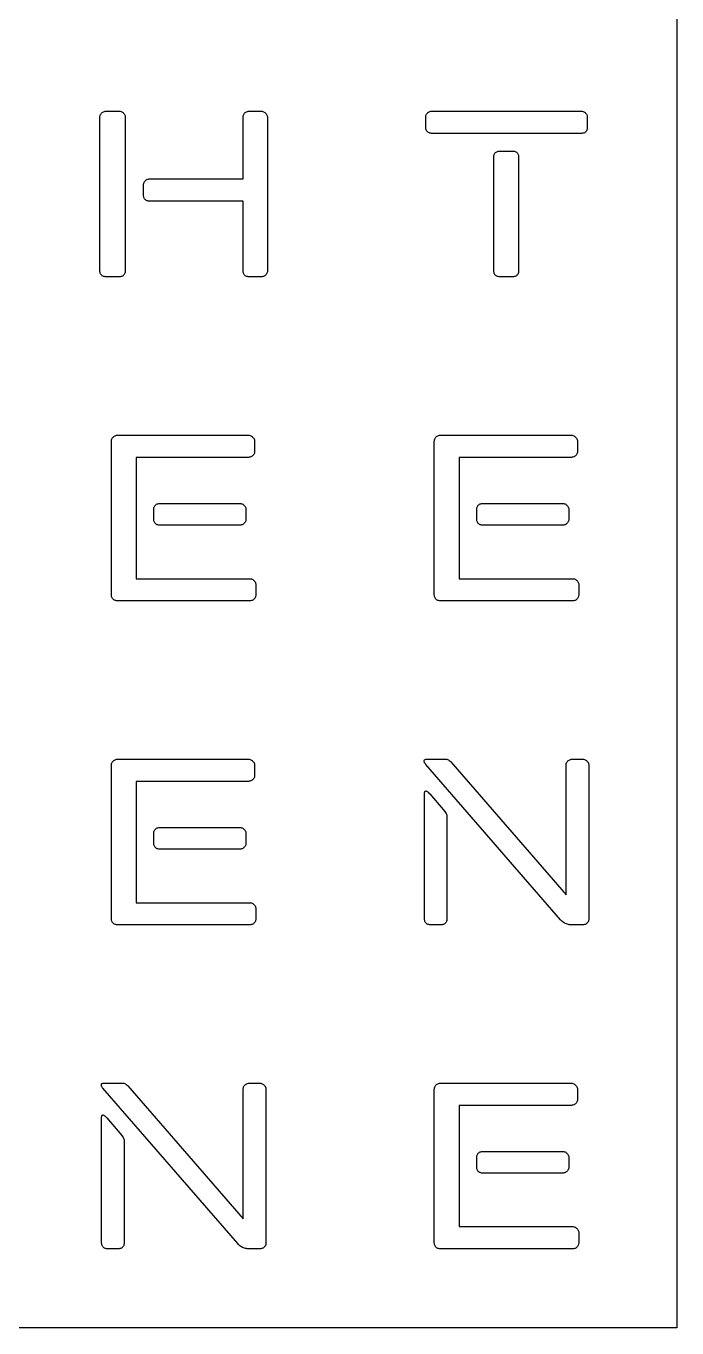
# Model space of a CAD drawing. Extents: x 0.1 to 64.9, y 0.1 to 64.9.
# Drawn here: x 48.7 to 64.91, y 0.09 to 32.49 of the extents above; entities that cross this region are included whole.
import ezdxf

# ---------------------------------------------------------------- set-up
doc = ezdxf.new("R2010")
doc.units = 0
doc.layers.add('Layer_2', color=7, linetype='CONTINUOUS')

msp = doc.modelspace()

# ---------------------------------------------------------------- linework, layer by layer
at = {"layer": 'Layer_2', "color": 7}
msp.add_lwpolyline([(0.090024, 64.89659), (64.90907, 64.89659), (64.90907, 0.09001), (0.090024, 0.09001)], close=True, dxfattribs=at)
for points in [[(50.543187, 26.402969), (50.543187, 30.221123)], [(50.694985, 30.372892), (51.030535, 30.372892)], [(51.174342, 30.221123), (51.174342, 26.402969)], [(51.773541, 28.687472), (54.106419, 28.687472), (54.106419, 30.221123)], [(54.250226, 30.372892), (54.561809, 30.372892)], [(54.713607, 30.221123), (54.713607, 26.402969)], [(58.656803, 29.973503), (58.656803, 30.229112)], [(58.80061, 30.372892), (62.531618, 30.372892)], [(62.675425, 30.229112), (62.675425, 29.973503)], [(62.531618, 29.821734), (58.80061, 29.821734)], [(60.350535, 26.394981), (60.350535, 29.238627)], [(60.502333, 29.382407), (60.821905, 29.382407)], [(60.965712, 29.238627), (60.965712, 26.394981)], [(51.629734, 28.280094), (51.629734, 28.535703)], [(54.106419, 26.402969), (54.106419, 28.136315), (51.773541, 28.136315)], [(51.030535, 26.2512), (50.694985, 26.2512)], [(54.561809, 26.2512), (54.250226, 26.2512)], [(60.821905, 26.2512), (60.502333, 26.2512)], [(50.830802, 18.331345), (50.830802, 22.157488)], [(50.974609, 22.309255), (54.242238, 22.309255)], [(54.394034, 22.157488), (54.394034, 21.901879)], [(58.86852, 18.331345), (58.86852, 22.157488)], [(59.012327, 22.309255), (62.279954, 22.309255)], [(62.431752, 22.157488), (62.431752, 21.901879)], [(54.242238, 21.7581), (51.445979, 21.7581), (51.445979, 18.73872)], [(62.279954, 21.7581), (59.483697, 21.7581), (59.483697, 18.73872)], [(51.885391, 20.216459), (51.885391, 20.464079)], [(52.029198, 20.607861), (54.034516, 20.607861)], [(54.178323, 20.464079), (54.178323, 20.216459)], [(59.923109, 20.216459), (59.923109, 20.464079)], [(60.066916, 20.607861), (62.072233, 20.607861)], [(62.21604, 20.464079), (62.21604, 20.216459)], [(54.034516, 20.07268), (52.029198, 20.07268)], [(62.072233, 20.07268), (60.066916, 20.07268)], [(51.445979, 18.73872), (54.282183, 18.73872)], [(54.425992, 18.586954), (54.425992, 18.331345)], [(59.483697, 18.73872), (62.319901, 18.73872)], [(62.46371, 18.586954), (62.46371, 18.331345)], [(54.282183, 18.187565), (50.974609, 18.187565)], [(62.319901, 18.187565), (59.012327, 18.187565)], [(50.830803, 10.2677), (50.830803, 14.093841)], [(50.97461, 14.24561), (54.242238, 14.24561)], [(54.394033, 14.093841), (54.394033, 13.838234)], [(62.012313, 10.251723), (58.656803, 14.117806)], [(58.672781, 14.24561), (59.160129, 14.24561)], [(59.279969, 14.181707), (62.148131, 10.866782), (62.148131, 14.093841)], [(62.299927, 14.24561), (62.563574, 14.24561)], [(62.715372, 14.093841), (62.715372, 10.2677)], [(54.242238, 13.694453), (51.44598, 13.694453), (51.44598, 10.675076)], [(58.624845, 10.2677), (58.624845, 13.406894)], [(58.752675, 13.38293), (59.128171, 12.943602)], [(59.184098, 12.815798), (59.184098, 10.2677)], [(51.885392, 12.152813), (51.885392, 12.400434)], [(52.029199, 12.544214), (54.034515, 12.544214)], [(54.178324, 12.400434), (54.178324, 12.152813)], [(54.034515, 12.009033), (52.029199, 12.009033)], [(51.44598, 10.675076), (54.282184, 10.675076)], [(54.425991, 10.523307), (54.425991, 10.2677)], [(54.282184, 10.123919), (50.97461, 10.123919)], [(59.040289, 10.123919), (58.768652, 10.123919)], [(62.563574, 10.123919), (62.267971, 10.123919)], [(50.635061, 6.181974), (51.122409, 6.181974)], [(54.262207, 6.181974), (54.525854, 6.181974)], [(59.012328, 6.181974), (62.279955, 6.181974)], [(53.974593, 2.188089), (50.619081, 6.054169)], [(51.242249, 6.118072), (54.110411, 2.803147), (54.110411, 6.030207)], [(54.67765, 6.030207), (54.67765, 2.204063)], [(58.868521, 2.204063), (58.868521, 6.030207)], [(62.431753, 6.030207), (62.431753, 5.774598)], [(62.279955, 5.630818), (59.483698, 5.630818), (59.483698, 2.611439)], [(50.587125, 2.204063), (50.587125, 5.343257)], [(50.714955, 5.319295), (51.090451, 4.879968)], [(51.146376, 4.752163), (51.146376, 2.204063)], [(59.92311, 4.089178), (59.92311, 4.336798)], [(60.066917, 4.480579), (62.072234, 4.480579)], [(62.216041, 4.336798), (62.216041, 4.089178)], [(62.072234, 3.945399), (60.066917, 3.945399)], [(59.483698, 2.611439), (62.319902, 2.611439)], [(62.463709, 2.459673), (62.463709, 2.204063)], [(51.002569, 2.060284), (50.730932, 2.060284)], [(54.525854, 2.060284), (54.230249, 2.060284)], [(62.319902, 2.060284), (59.012328, 2.060284)]]:
    msp.add_lwpolyline(points, dxfattribs=at)
for points, knots in [([(50.543187, 30.221123), (50.543948, 30.234558), (50.545412, 30.260394), (50.559328, 30.296508), (50.583439, 30.327616), (50.615228, 30.352601), (50.653834, 30.369981), (50.681199, 30.371916), (50.694985, 30.372892)], [0, 0, 0, 0, 0.040185, 0.077272, 0.11402, 0.156994, 0.197556, 0.238737, 0.238737, 0.238737, 0.238737]), ([(51.030535, 30.372892), (51.044017, 30.371952), (51.070256, 30.370125), (51.106884, 30.353083), (51.134273, 30.326136), (51.158335, 30.296658), (51.172079, 30.260353), (51.173568, 30.234544), (51.174342, 30.221123)], [0, 0, 0, 0, 0.0403, 0.078429, 0.118014, 0.154761, 0.191848, 0.232034, 0.232034, 0.232034, 0.232034]), ([(54.106419, 30.221123), (54.107182, 30.234557), (54.108649, 30.260391), (54.122544, 30.29652), (54.146593, 30.327382), (54.177161, 30.352034), (54.212831, 30.369751), (54.237911, 30.371857), (54.250226, 30.372892)], [0, 0, 0, 0, 0.040185, 0.077272, 0.11402, 0.156301, 0.194429, 0.231212, 0.231212, 0.231212, 0.231212]), ([(54.561809, 30.372892), (54.575273, 30.371935), (54.601476, 30.370074), (54.638367, 30.353277), (54.665413, 30.324707), (54.693988, 30.297668), (54.710789, 30.260783), (54.71265, 30.234584), (54.713607, 30.221123)], [0, 0, 0, 0, 0.040301, 0.07843, 0.118016, 0.157602, 0.195726, 0.236019, 0.236019, 0.236019, 0.236019]), ([(58.656803, 30.229112), (58.657616, 30.24107), (58.659215, 30.264596), (58.673337, 30.297994), (58.697127, 30.326205), (58.724239, 30.353109), (58.760895, 30.370118), (58.78713, 30.37195), (58.80061, 30.372892)], [0, 0, 0, 0, 0.035777, 0.070392, 0.106435, 0.146022, 0.18415, 0.224449, 0.224449, 0.224449, 0.224449]), ([(62.531618, 30.372892), (62.545098, 30.37195), (62.571332, 30.370118), (62.607989, 30.353109), (62.635101, 30.326205), (62.658891, 30.297994), (62.673012, 30.264596), (62.674612, 30.24107), (62.675425, 30.229112)], [0, 0, 0, 0, 0.040299, 0.078428, 0.118014, 0.154057, 0.188672, 0.224449, 0.224449, 0.224449, 0.224449]), ([(58.80061, 29.821734), (58.787153, 29.82248), (58.761276, 29.823914), (58.725416, 29.838035), (58.694005, 29.860805), (58.673555, 29.894672), (58.659115, 29.932751), (58.657583, 29.959754), (58.656803, 29.973503)], [0, 0, 0, 0, 0.040192, 0.077283, 0.114032, 0.154405, 0.193988, 0.235056, 0.235056, 0.235056, 0.235056]), ([(62.675425, 29.973503), (62.673716, 29.944257), (62.67062, 29.89126), (62.611547, 29.827571), (62.559629, 29.82378), (62.531618, 29.821734)], [0, 0, 0, 0, 0.085817, 0.15551, 0.237163, 0.237163, 0.237163, 0.237163]), ([(60.350535, 29.238627), (60.351281, 29.252082), (60.352715, 29.277955), (60.36684, 29.313808), (60.389616, 29.345213), (60.423488, 29.365658), (60.461575, 29.380095), (60.488581, 29.381626), (60.502333, 29.382407)], [0, 0, 0, 0, 0.040185, 0.077271, 0.114018, 0.154393, 0.193983, 0.235058, 0.235058, 0.235058, 0.235058]), ([(60.821905, 29.382407), (60.835349, 29.381651), (60.861198, 29.380197), (60.897252, 29.366214), (60.926952, 29.343654), (60.949517, 29.313959), (60.963502, 29.277913), (60.964956, 29.252068), (60.965712, 29.238627)], [0, 0, 0, 0, 0.040193, 0.077285, 0.114034, 0.15078, 0.187866, 0.228051, 0.228051, 0.228051, 0.228051]), ([(51.629734, 28.535703), (51.630508, 28.549125), (51.631996, 28.574933), (51.64574, 28.611238), (51.669804, 28.640714), (51.697192, 28.667663), (51.73382, 28.684705), (51.760058, 28.686533), (51.773541, 28.687472)], [0, 0, 0, 0, 0.040185, 0.077271, 0.114018, 0.153605, 0.191733, 0.232033, 0.232033, 0.232033, 0.232033]), ([(51.773541, 28.136315), (51.760098, 28.137071), (51.734249, 28.138524), (51.698196, 28.152507), (51.668496, 28.175068), (51.64593, 28.204762), (51.631944, 28.240809), (51.63049, 28.266654), (51.629734, 28.280094)], [0, 0, 0, 0, 0.040192, 0.077283, 0.114032, 0.150779, 0.187865, 0.228049, 0.228049, 0.228049, 0.228049]), ([(50.694985, 26.2512), (50.681219, 26.25197), (50.654184, 26.253482), (50.616303, 26.268063), (50.580588, 26.288591), (50.560053, 26.324301), (50.54547, 26.362175), (50.543957, 26.389205), (50.543187, 26.402969)], [0, 0, 0, 0, 0.041075, 0.080665, 0.121041, 0.161414, 0.200997, 0.242065, 0.242065, 0.242065, 0.242065]), ([(51.174342, 26.402969), (51.173561, 26.389219), (51.172029, 26.362217), (51.157589, 26.324137), (51.137139, 26.290271), (51.105729, 26.2675), (51.069869, 26.253379), (51.043992, 26.251945), (51.030535, 26.2512)], [0, 0, 0, 0, 0.041068, 0.080651, 0.121024, 0.157772, 0.194864, 0.235056, 0.235056, 0.235056, 0.235056]), ([(54.250226, 26.2512), (54.237937, 26.252019), (54.213216, 26.253668), (54.178146, 26.268517), (54.143741, 26.288862), (54.123273, 26.324287), (54.108705, 26.362178), (54.107191, 26.389206), (54.106419, 26.402969)], [0, 0, 0, 0, 0.036665, 0.073757, 0.113394, 0.153767, 0.19335, 0.234418, 0.234418, 0.234418, 0.234418]), ([(54.713607, 26.402969), (54.712632, 26.389185), (54.710696, 26.361824), (54.693312, 26.323226), (54.668322, 26.291443), (54.637207, 26.267337), (54.601088, 26.253424), (54.575247, 26.251961), (54.561809, 26.2512)], [0, 0, 0, 0, 0.041173, 0.08173, 0.124703, 0.161452, 0.198544, 0.238737, 0.238737, 0.238737, 0.238737]), ([(60.502333, 26.2512), (60.488581, 26.25198), (60.461575, 26.253512), (60.423488, 26.267949), (60.389616, 26.288393), (60.36684, 26.319799), (60.352715, 26.355654), (60.351281, 26.381526), (60.350535, 26.394981)], [0, 0, 0, 0, 0.041075, 0.080665, 0.121041, 0.157788, 0.194875, 0.23506, 0.23506, 0.23506, 0.23506]), ([(60.965712, 26.394981), (60.964956, 26.381541), (60.963502, 26.355695), (60.949517, 26.319648), (60.926953, 26.289952), (60.897251, 26.267392), (60.861198, 26.253409), (60.835349, 26.251956), (60.821905, 26.2512)], [0, 0, 0, 0, 0.040185, 0.077272, 0.114018, 0.150767, 0.18786, 0.228053, 0.228053, 0.228053, 0.228053]), ([(50.830802, 22.157488), (50.831565, 22.170922), (50.833032, 22.196755), (50.846927, 22.232884), (50.870976, 22.263745), (50.901544, 22.288397), (50.937213, 22.306114), (50.962294, 22.308221), (50.974609, 22.309255)], [0, 0, 0, 0, 0.040184, 0.07727, 0.114017, 0.156299, 0.194427, 0.23121, 0.23121, 0.23121, 0.23121]), ([(54.242238, 22.309255), (54.255702, 22.308298), (54.281904, 22.306437), (54.318795, 22.28964), (54.34584, 22.26107), (54.374415, 22.234032), (54.391216, 22.197147), (54.393078, 22.170949), (54.394034, 22.157488)], [0, 0, 0, 0, 0.040299, 0.078428, 0.118014, 0.1576, 0.195723, 0.236015, 0.236015, 0.236015, 0.236015]), ([(58.86852, 22.157488), (58.869283, 22.170922), (58.870749, 22.196755), (58.884644, 22.232884), (58.908693, 22.263745), (58.939262, 22.288397), (58.974931, 22.306114), (59.000012, 22.308221), (59.012327, 22.309255)], [0, 0, 0, 0, 0.040184, 0.07727, 0.114017, 0.156299, 0.194427, 0.23121, 0.23121, 0.23121, 0.23121]), ([(62.279954, 22.309255), (62.293418, 22.308298), (62.319621, 22.306437), (62.356512, 22.289641), (62.383558, 22.26107), (62.412132, 22.234032), (62.428933, 22.197147), (62.430795, 22.170949), (62.431752, 22.157488)], [0, 0, 0, 0, 0.040301, 0.07843, 0.118016, 0.157602, 0.195725, 0.236017, 0.236017, 0.236017, 0.236017]), ([(54.394034, 21.901879), (54.393, 21.889566), (54.390893, 21.864489), (54.373172, 21.828826), (54.348515, 21.798264), (54.317647, 21.77422), (54.281512, 21.760329), (54.255675, 21.758862), (54.242238, 21.7581)], [0, 0, 0, 0, 0.036776, 0.0749, 0.117179, 0.153928, 0.19102, 0.231211, 0.231211, 0.231211, 0.231211]), ([(62.431752, 21.901879), (62.430718, 21.889566), (62.428611, 21.864489), (62.410889, 21.828826), (62.386233, 21.798264), (62.355364, 21.77422), (62.319229, 21.760329), (62.293391, 21.758862), (62.279954, 21.7581)], [0, 0, 0, 0, 0.036776, 0.0749, 0.117179, 0.153928, 0.191021, 0.231214, 0.231214, 0.231214, 0.231214]), ([(51.885391, 20.464079), (51.886147, 20.47752), (51.887601, 20.503365), (51.901587, 20.539412), (51.924153, 20.569107), (51.953854, 20.591668), (51.989906, 20.605651), (52.015755, 20.607105), (52.029198, 20.607861)], [0, 0, 0, 0, 0.040185, 0.077272, 0.11402, 0.150768, 0.18786, 0.228052, 0.228052, 0.228052, 0.228052]), ([(54.034516, 20.607861), (54.046475, 20.607048), (54.070005, 20.605448), (54.10341, 20.59133), (54.131626, 20.567545), (54.158535, 20.540439), (54.175548, 20.503788), (54.177381, 20.477557), (54.178323, 20.464079)], [0, 0, 0, 0, 0.035784, 0.070403, 0.106448, 0.146034, 0.184158, 0.224452, 0.224452, 0.224452, 0.224452]), ([(59.923109, 20.464079), (59.923865, 20.47752), (59.925319, 20.503365), (59.939305, 20.539412), (59.961871, 20.569107), (59.991571, 20.591668), (60.027624, 20.605651), (60.053473, 20.607105), (60.066916, 20.607861)], [0, 0, 0, 0, 0.040185, 0.077272, 0.11402, 0.150768, 0.18786, 0.228052, 0.228052, 0.228052, 0.228052]), ([(62.072233, 20.607861), (62.084193, 20.607048), (62.107723, 20.605448), (62.141127, 20.59133), (62.169344, 20.567545), (62.196253, 20.540439), (62.213266, 20.503788), (62.215099, 20.477557), (62.21604, 20.464079)], [0, 0, 0, 0, 0.035784, 0.070403, 0.106448, 0.146034, 0.184158, 0.224452, 0.224452, 0.224452, 0.224452]), ([(52.029198, 20.07268), (52.015755, 20.073436), (51.989906, 20.074889), (51.953854, 20.088871), (51.924152, 20.111431), (51.901587, 20.141126), (51.887601, 20.177173), (51.886147, 20.203019), (51.885391, 20.216459)], [0, 0, 0, 0, 0.040192, 0.077283, 0.114031, 0.150778, 0.187865, 0.228051, 0.228051, 0.228051, 0.228051]), ([(54.178323, 20.216459), (54.177381, 20.202981), (54.175548, 20.17675), (54.158535, 20.140099), (54.131627, 20.112994), (54.103409, 20.089209), (54.070005, 20.075092), (54.046475, 20.073493), (54.034516, 20.07268)], [0, 0, 0, 0, 0.040293, 0.078417, 0.118003, 0.154048, 0.188667, 0.22445, 0.22445, 0.22445, 0.22445]), ([(60.066916, 20.07268), (60.053473, 20.073436), (60.027624, 20.074889), (59.991572, 20.088871), (59.96187, 20.111431), (59.939305, 20.141126), (59.925319, 20.177173), (59.923865, 20.203019), (59.923109, 20.216459)], [0, 0, 0, 0, 0.040192, 0.077283, 0.114031, 0.150778, 0.187865, 0.228051, 0.228051, 0.228051, 0.228051]), ([(62.21604, 20.216459), (62.215099, 20.202981), (62.213266, 20.17675), (62.196253, 20.140099), (62.169344, 20.112994), (62.141127, 20.089209), (62.107723, 20.075092), (62.084193, 20.073493), (62.072233, 20.07268)], [0, 0, 0, 0, 0.040293, 0.078417, 0.118003, 0.154048, 0.188667, 0.22445, 0.22445, 0.22445, 0.22445]), ([(54.282183, 18.73872), (54.294188, 18.737712), (54.318138, 18.735699), (54.352, 18.718471), (54.377845, 18.690309), (54.406401, 18.663517), (54.423166, 18.626608), (54.425033, 18.600413), (54.425992, 18.586954)], [0, 0, 0, 0, 0.035906, 0.071635, 0.110569, 0.150154, 0.188278, 0.22857, 0.22857, 0.22857, 0.22857]), ([(62.319901, 18.73872), (62.331905, 18.737712), (62.355856, 18.735699), (62.389718, 18.718471), (62.415562, 18.690309), (62.444119, 18.663517), (62.460884, 18.626608), (62.462751, 18.600413), (62.46371, 18.586954)], [0, 0, 0, 0, 0.035906, 0.071635, 0.110569, 0.150154, 0.188278, 0.22857, 0.22857, 0.22857, 0.22857]), ([(50.974609, 18.187565), (50.962321, 18.188386), (50.937602, 18.190036), (50.902516, 18.204871), (50.868392, 18.225146), (50.848111, 18.259265), (50.833273, 18.294343), (50.831623, 18.319059), (50.830802, 18.331345)], [0, 0, 0, 0, 0.036665, 0.073757, 0.113394, 0.153028, 0.190114, 0.226772, 0.226772, 0.226772, 0.226772]), ([(54.425992, 18.331345), (54.424956, 18.319033), (54.422845, 18.29396), (54.405154, 18.25827), (54.380523, 18.228001), (54.350951, 18.204205), (54.317706, 18.189949), (54.294154, 18.188369), (54.282183, 18.187565)], [0, 0, 0, 0, 0.036776, 0.0749, 0.117179, 0.153225, 0.187845, 0.22363, 0.22363, 0.22363, 0.22363]), ([(59.012327, 18.187565), (59.000039, 18.188386), (58.975319, 18.190036), (58.940234, 18.204871), (58.90611, 18.225146), (58.885829, 18.259265), (58.870991, 18.294343), (58.86934, 18.319059), (58.86852, 18.331345)], [0, 0, 0, 0, 0.036665, 0.073757, 0.113394, 0.153028, 0.190114, 0.226772, 0.226772, 0.226772, 0.226772]), ([(62.46371, 18.331345), (62.462674, 18.319033), (62.460563, 18.29396), (62.442872, 18.25827), (62.418241, 18.228001), (62.388669, 18.204205), (62.355424, 18.189949), (62.331872, 18.188369), (62.319901, 18.187565)], [0, 0, 0, 0, 0.036776, 0.0749, 0.117179, 0.153225, 0.187845, 0.22363, 0.22363, 0.22363, 0.22363]), ([(50.830803, 14.093841), (50.831566, 14.107276), (50.833033, 14.13311), (50.846928, 14.169239), (50.870977, 14.200101), (50.901545, 14.224753), (50.937215, 14.24247), (50.962295, 14.244576), (50.97461, 14.24561)], [0, 0, 0, 0, 0.040185, 0.077272, 0.11402, 0.156301, 0.194429, 0.231212, 0.231212, 0.231212, 0.231212]), ([(54.242238, 14.24561), (54.255701, 14.244654), (54.281903, 14.242792), (54.318794, 14.225996), (54.345839, 14.197426), (54.374414, 14.170387), (54.391215, 14.133502), (54.393077, 14.107303), (54.394033, 14.093841)], [0, 0, 0, 0, 0.040299, 0.078428, 0.118014, 0.1576, 0.195724, 0.236017, 0.236017, 0.236017, 0.236017]), ([(58.656803, 14.117806), (58.64887, 14.1266), (58.633715, 14.143398), (58.620115, 14.17405), (58.615063, 14.202544), (58.620295, 14.22963), (58.64404, 14.244555), (58.662253, 14.245224), (58.672781, 14.24561)], [0, 0, 0, 0, 0.035348, 0.067522, 0.098901, 0.121943, 0.14485, 0.176234, 0.176234, 0.176234, 0.176234]), ([(59.160129, 14.24561), (59.173086, 14.244031), (59.201152, 14.24061), (59.242071, 14.21666), (59.26656, 14.194074), (59.279969, 14.181707)], [0, 0, 0, 0, 0.038826, 0.084097, 0.13888, 0.13888, 0.13888, 0.13888]), ([(62.148131, 14.093841), (62.148892, 14.107277), (62.150356, 14.133113), (62.164272, 14.169226), (62.188383, 14.200335), (62.220172, 14.22532), (62.258777, 14.242699), (62.286141, 14.244635), (62.299927, 14.24561)], [0, 0, 0, 0, 0.040185, 0.077272, 0.11402, 0.156994, 0.197556, 0.238735, 0.238735, 0.238735, 0.238735]), ([(62.563574, 14.24561), (62.577038, 14.244654), (62.603241, 14.242792), (62.640132, 14.225996), (62.667178, 14.197426), (62.695753, 14.170387), (62.712554, 14.133502), (62.714416, 14.107303), (62.715372, 14.093841)], [0, 0, 0, 0, 0.040301, 0.07843, 0.118016, 0.157602, 0.195726, 0.236019, 0.236019, 0.236019, 0.236019]), ([(54.394033, 13.838234), (54.392999, 13.825921), (54.390892, 13.800844), (54.373171, 13.76518), (54.348514, 13.734618), (54.317646, 13.710574), (54.281512, 13.696682), (54.255674, 13.695215), (54.242238, 13.694453)], [0, 0, 0, 0, 0.036777, 0.074902, 0.117181, 0.15393, 0.191022, 0.231213, 0.231213, 0.231213, 0.231213]), ([(58.624845, 13.406894), (58.625157, 13.415893), (58.62569, 13.431324), (58.637233, 13.451438), (58.659732, 13.457268), (58.686678, 13.445691), (58.718284, 13.420121), (58.740008, 13.396628), (58.752675, 13.38293)], [0, 0, 0, 0, 0.026862, 0.046063, 0.064599, 0.090706, 0.130649, 0.186513, 0.186513, 0.186513, 0.186513]), ([(59.128171, 12.943602), (59.139021, 12.928581), (59.158941, 12.901004), (59.17965, 12.857671), (59.182697, 12.828982), (59.184098, 12.815798)], [0, 0, 0, 0, 0.055635, 0.102137, 0.141681, 0.141681, 0.141681, 0.141681]), ([(51.885392, 12.400434), (51.886148, 12.413875), (51.887602, 12.439719), (51.901588, 12.475766), (51.924152, 12.505461), (51.953853, 12.528022), (51.989907, 12.542004), (52.015756, 12.543458), (52.029199, 12.544214)], [0, 0, 0, 0, 0.040184, 0.07727, 0.114016, 0.150765, 0.187858, 0.228051, 0.228051, 0.228051, 0.228051]), ([(54.034515, 12.544214), (54.046475, 12.543401), (54.070005, 12.541802), (54.10341, 12.527684), (54.131625, 12.503897), (54.158535, 12.476793), (54.17555, 12.440143), (54.177382, 12.413912), (54.178324, 12.400434)], [0, 0, 0, 0, 0.035785, 0.070404, 0.106449, 0.146035, 0.184159, 0.224451, 0.224451, 0.224451, 0.224451]), ([(52.029199, 12.009033), (52.015756, 12.009789), (51.989907, 12.011243), (51.953853, 12.025226), (51.924152, 12.047786), (51.901588, 12.077482), (51.887602, 12.113528), (51.886148, 12.139372), (51.885392, 12.152813)], [0, 0, 0, 0, 0.040193, 0.077285, 0.114034, 0.15078, 0.187866, 0.228051, 0.228051, 0.228051, 0.228051]), ([(54.178324, 12.152813), (54.177382, 12.139335), (54.17555, 12.113105), (54.158535, 12.076454), (54.131625, 12.04935), (54.10341, 12.025563), (54.070005, 12.011445), (54.046475, 12.009846), (54.034515, 12.009033)], [0, 0, 0, 0, 0.040292, 0.078416, 0.118002, 0.154047, 0.188666, 0.224451, 0.224451, 0.224451, 0.224451]), ([(54.282184, 10.675076), (54.294189, 10.674067), (54.318138, 10.672054), (54.351999, 10.654826), (54.377844, 10.626665), (54.406401, 10.599872), (54.423165, 10.562962), (54.425032, 10.536767), (54.425991, 10.523307)], [0, 0, 0, 0, 0.035905, 0.071633, 0.110567, 0.150152, 0.188277, 0.22857, 0.22857, 0.22857, 0.22857]), ([(50.97461, 10.123919), (50.962322, 10.124739), (50.937603, 10.126389), (50.902518, 10.141224), (50.868393, 10.161499), (50.848112, 10.195618), (50.833275, 10.230698), (50.831624, 10.255414), (50.830803, 10.2677)], [0, 0, 0, 0, 0.036665, 0.073757, 0.113394, 0.153028, 0.190115, 0.226774, 0.226774, 0.226774, 0.226774]), ([(54.425991, 10.2677), (54.424955, 10.255389), (54.422845, 10.230315), (54.405154, 10.194624), (54.380523, 10.164354), (54.35095, 10.140558), (54.317707, 10.126303), (54.294155, 10.124722), (54.282184, 10.123919)], [0, 0, 0, 0, 0.036777, 0.074902, 0.117181, 0.153227, 0.187846, 0.22363, 0.22363, 0.22363, 0.22363]), ([(58.768652, 10.123919), (58.75521, 10.124674), (58.729361, 10.126128), (58.693308, 10.140111), (58.663607, 10.162672), (58.641041, 10.192367), (58.627055, 10.228414), (58.625602, 10.254259), (58.624845, 10.2677)], [0, 0, 0, 0, 0.040192, 0.077283, 0.114032, 0.150779, 0.187866, 0.228052, 0.228052, 0.228052, 0.228052]), ([(59.184098, 10.2677), (59.183342, 10.254259), (59.181888, 10.228414), (59.167902, 10.192367), (59.145336, 10.162672), (59.115635, 10.140111), (59.079581, 10.126128), (59.053732, 10.124674), (59.040289, 10.123919)], [0, 0, 0, 0, 0.040185, 0.077272, 0.11402, 0.150768, 0.187861, 0.228054, 0.228054, 0.228054, 0.228054]), ([(62.267971, 10.123919), (62.254586, 10.12468), (62.225679, 10.126325), (62.180443, 10.138544), (62.131002, 10.153311), (62.087184, 10.183503), (62.04635, 10.214796), (62.02354, 10.239542), (62.012313, 10.251723)], [0, 0, 0, 0, 0.040105, 0.086613, 0.140235, 0.193679, 0.244832, 0.294419, 0.294419, 0.294419, 0.294419]), ([(62.715372, 10.2677), (62.714433, 10.25422), (62.712605, 10.227985), (62.695559, 10.191363), (62.668607, 10.163979), (62.639123, 10.139921), (62.602811, 10.12618), (62.576998, 10.124692), (62.563574, 10.123919)], [0, 0, 0, 0, 0.040293, 0.078417, 0.118003, 0.154752, 0.191844, 0.232037, 0.232037, 0.232037, 0.232037]), ([(50.619081, 6.054169), (50.611148, 6.062963), (50.595993, 6.079761), (50.582395, 6.110413), (50.577343, 6.138907), (50.582575, 6.165993), (50.60632, 6.180918), (50.624533, 6.181587), (50.635061, 6.181974)], [0, 0, 0, 0, 0.035348, 0.067521, 0.0989, 0.121942, 0.144849, 0.176233, 0.176233, 0.176233, 0.176233]), ([(51.122409, 6.181974), (51.135366, 6.180394), (51.163431, 6.176973), (51.20435, 6.153025), (51.22884, 6.130439), (51.242249, 6.118072)], [0, 0, 0, 0, 0.038826, 0.084097, 0.138879, 0.138879, 0.138879, 0.138879]), ([(54.110411, 6.030207), (54.111172, 6.043642), (54.112636, 6.069478), (54.126552, 6.10559), (54.150663, 6.136698), (54.182452, 6.161683), (54.221057, 6.179063), (54.248421, 6.180998), (54.262207, 6.181974)], [0, 0, 0, 0, 0.040184, 0.07727, 0.114017, 0.156992, 0.197553, 0.238733, 0.238733, 0.238733, 0.238733]), ([(54.525854, 6.181974), (54.539318, 6.181017), (54.565521, 6.179156), (54.602411, 6.162359), (54.629456, 6.133789), (54.65803, 6.10675), (54.674831, 6.069866), (54.676693, 6.043668), (54.67765, 6.030207)], [0, 0, 0, 0, 0.0403, 0.078429, 0.118014, 0.1576, 0.195723, 0.236015, 0.236015, 0.236015, 0.236015]), ([(58.868521, 6.030207), (58.869284, 6.043641), (58.87075, 6.069474), (58.884646, 6.105603), (58.908694, 6.136464), (58.939263, 6.161116), (58.974932, 6.178833), (59.000013, 6.180939), (59.012328, 6.181974)], [0, 0, 0, 0, 0.040184, 0.07727, 0.114017, 0.156299, 0.194427, 0.23121, 0.23121, 0.23121, 0.23121]), ([(62.279955, 6.181974), (62.293419, 6.181017), (62.319622, 6.179156), (62.356513, 6.162359), (62.383559, 6.133789), (62.412133, 6.10675), (62.428934, 6.069866), (62.430796, 6.043668), (62.431753, 6.030207)], [0, 0, 0, 0, 0.040301, 0.07843, 0.118016, 0.157602, 0.195725, 0.236017, 0.236017, 0.236017, 0.236017]), ([(62.431753, 5.774598), (62.430719, 5.762285), (62.428612, 5.737208), (62.410891, 5.701545), (62.386234, 5.670983), (62.355365, 5.646939), (62.31923, 5.633047), (62.293392, 5.631581), (62.279955, 5.630818)], [0, 0, 0, 0, 0.036776, 0.0749, 0.117179, 0.153928, 0.191021, 0.231214, 0.231214, 0.231214, 0.231214]), ([(50.587125, 5.343257), (50.587437, 5.352256), (50.58797, 5.367687), (50.599511, 5.387801), (50.62201, 5.393631), (50.648957, 5.382055), (50.680563, 5.356486), (50.702288, 5.332993), (50.714955, 5.319295)], [0, 0, 0, 0, 0.026861, 0.046062, 0.064597, 0.090705, 0.130649, 0.186512, 0.186512, 0.186512, 0.186512]), ([(51.090451, 4.879968), (51.101301, 4.864946), (51.121219, 4.837368), (51.141928, 4.794035), (51.144975, 4.765347), (51.146376, 4.752163)], [0, 0, 0, 0, 0.055635, 0.102137, 0.141679, 0.141679, 0.141679, 0.141679]), ([(59.92311, 4.336798), (59.923866, 4.350239), (59.92532, 4.376084), (59.939306, 4.412131), (59.961872, 4.441826), (59.991572, 4.464387), (60.027625, 4.47837), (60.053474, 4.479823), (60.066917, 4.480579)], [0, 0, 0, 0, 0.040185, 0.077272, 0.11402, 0.150768, 0.18786, 0.228052, 0.228052, 0.228052, 0.228052]), ([(62.072234, 4.480579), (62.084194, 4.479766), (62.107724, 4.478167), (62.141128, 4.464049), (62.169345, 4.440264), (62.196254, 4.413158), (62.213267, 4.376507), (62.2151, 4.350276), (62.216041, 4.336798)], [0, 0, 0, 0, 0.035784, 0.070403, 0.106448, 0.146034, 0.184158, 0.224452, 0.224452, 0.224452, 0.224452]), ([(60.066917, 3.945399), (60.053474, 3.946155), (60.027625, 3.947608), (59.991573, 3.96159), (59.961871, 3.98415), (59.939306, 4.013845), (59.92532, 4.049892), (59.923866, 4.075737), (59.92311, 4.089178)], [0, 0, 0, 0, 0.040192, 0.077283, 0.114031, 0.150778, 0.187865, 0.228051, 0.228051, 0.228051, 0.228051]), ([(62.216041, 4.089178), (62.2151, 4.0757), (62.213267, 4.049469), (62.196254, 4.012818), (62.169345, 3.985712), (62.141128, 3.961928), (62.107724, 3.947811), (62.084194, 3.946212), (62.072234, 3.945399)], [0, 0, 0, 0, 0.040293, 0.078417, 0.118003, 0.154048, 0.188667, 0.22445, 0.22445, 0.22445, 0.22445]), ([(62.319902, 2.611439), (62.331906, 2.61043), (62.355856, 2.608418), (62.389717, 2.591189), (62.415561, 2.563028), (62.444118, 2.536236), (62.460882, 2.499327), (62.462749, 2.473132), (62.463709, 2.459673)], [0, 0, 0, 0, 0.035905, 0.071633, 0.110567, 0.150152, 0.188276, 0.228568, 0.228568, 0.228568, 0.228568]), ([(50.730932, 2.060284), (50.71749, 2.06104), (50.691641, 2.062493), (50.655588, 2.076476), (50.625887, 2.099037), (50.603322, 2.128732), (50.589335, 2.164778), (50.587882, 2.190623), (50.587125, 2.204063)], [0, 0, 0, 0, 0.040192, 0.077283, 0.114032, 0.150779, 0.187865, 0.228049, 0.228049, 0.228049, 0.228049]), ([(51.146376, 2.204063), (51.145619, 2.190623), (51.144166, 2.164778), (51.130179, 2.128732), (51.107614, 2.099038), (51.077914, 2.076476), (51.041861, 2.062493), (51.016012, 2.06104), (51.002569, 2.060284)], [0, 0, 0, 0, 0.040184, 0.07727, 0.114017, 0.150765, 0.187857, 0.22805, 0.22805, 0.22805, 0.22805]), ([(54.230249, 2.060284), (54.216864, 2.061046), (54.187958, 2.06269), (54.142722, 2.074909), (54.09328, 2.089673), (54.049463, 2.119866), (54.008629, 2.15116), (53.98582, 2.175907), (53.974593, 2.188089)], [0, 0, 0, 0, 0.040104, 0.086612, 0.140234, 0.193677, 0.24483, 0.294418, 0.294418, 0.294418, 0.294418]), ([(54.67765, 2.204063), (54.67671, 2.190584), (54.674882, 2.164349), (54.657836, 2.127728), (54.630885, 2.100345), (54.601402, 2.076286), (54.565091, 2.062546), (54.539278, 2.061058), (54.525854, 2.060284)], [0, 0, 0, 0, 0.040292, 0.078415, 0.118001, 0.154749, 0.191841, 0.232033, 0.232033, 0.232033, 0.232033]), ([(59.012328, 2.060284), (59.00004, 2.061104), (58.97532, 2.062755), (58.940235, 2.077589), (58.906111, 2.097864), (58.88583, 2.131983), (58.870992, 2.167062), (58.869341, 2.191777), (58.868521, 2.204063)], [0, 0, 0, 0, 0.036665, 0.073757, 0.113394, 0.153028, 0.190114, 0.226772, 0.226772, 0.226772, 0.226772]), ([(62.463709, 2.204063), (62.462672, 2.191752), (62.460562, 2.166679), (62.442871, 2.130989), (62.41824, 2.10072), (62.388668, 2.076924), (62.355424, 2.062668), (62.331872, 2.061087), (62.319902, 2.060284)], [0, 0, 0, 0, 0.036776, 0.0749, 0.117179, 0.153224, 0.187844, 0.223628, 0.223628, 0.223628, 0.223628])]:
    msp.add_open_spline(points, degree=3, knots=knots, dxfattribs=at)

doc.saveas('drawing.dxf')
